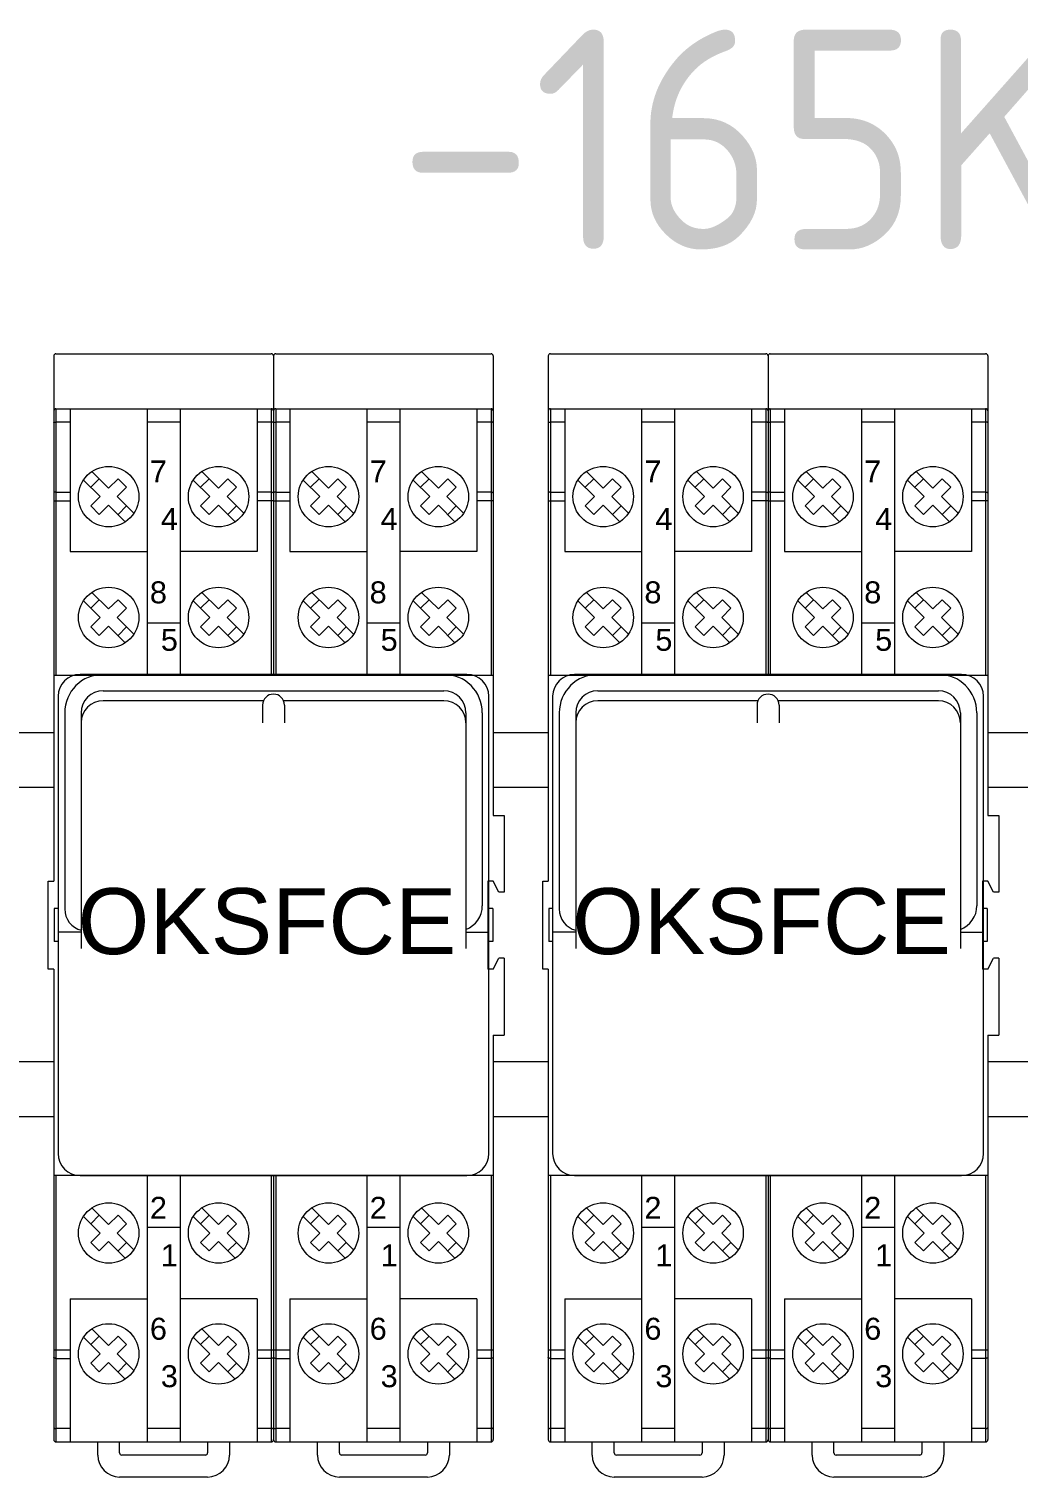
# Model space of a CAD drawing. Header units: millimetres. Extents: x 4137 to 6698, y 1400 to 3585.
# Drawn here: x 6061 to 6151, y 2258.6 to 2390.3 of the extents above; entities that cross this region are included whole.
import ezdxf
from ezdxf.enums import TextEntityAlignment as Align

# ---------------------------------------------------------------- set-up
doc = ezdxf.new("R2010")
doc.units = ezdxf.units.MM
doc.layers.add('000-PI-Oprema', color=30, linetype='Continuous', lineweight=5)
doc.layers.add('002-PI-Kabelska kanalica', color=150, linetype='Continuous')
doc.styles.add('PI0', font='isocpeur.ttf', dxfattribs={"width": 0.9})
doc.styles.get("Standard").update_dxf_attribs({"font": 'arial.ttf'})

msp = doc.modelspace()

# ---------------------------------------------------------------- linework, layer by layer
at = {"layer": '000-PI-Oprema', "color": 0, "linetype": 'ByBlock', "lineweight": 0}
for p, q in [((6063.25, 2360.57), (6063.25, 2312.77)), ((6063.45, 2360.77), (6083.05, 2360.77)), ((6083.25, 2360.57), (6083.25, 2331.52)), ((6083.45, 2360.77), (6103.05, 2360.77)), ((6103.25, 2360.57), (6103.25, 2318.77)), ((6108.25, 2360.57), (6108.25, 2312.77)), ((6108.45, 2360.77), (6128.05, 2360.77)), ((6128.25, 2360.57), (6128.25, 2331.52)), ((6128.45, 2360.77), (6148.05, 2360.77)), ((6148.25, 2360.57), (6148.25, 2318.77)), ((6063.45, 2355.77), (6063.45, 2331.52)), ((6063.45, 2355.77), (6083.05, 2355.77)), ((6064.75, 2355.77), (6064.75, 2342.77)), ((6071.75, 2355.77), (6071.75, 2331.52)), ((6074.75, 2355.77), (6074.75, 2331.52)), ((6081.75, 2355.77), (6081.75, 2342.77)), ((6083.05, 2355.77), (6083.05, 2331.52)), ((6083.45, 2355.77), (6083.45, 2331.52)), ((6083.45, 2355.77), (6103.05, 2355.77)), ((6084.75, 2355.77), (6084.75, 2342.77)), ((6091.75, 2355.77), (6091.75, 2331.52)), ((6094.75, 2355.77), (6094.75, 2331.52)), ((6101.75, 2355.77), (6101.75, 2342.77)), ((6103.05, 2355.77), (6103.05, 2331.52)), ((6108.45, 2355.77), (6108.45, 2331.52)), ((6108.45, 2355.77), (6128.05, 2355.77)), ((6109.75, 2355.77), (6109.75, 2342.77)), ((6116.75, 2355.77), (6116.75, 2331.52)), ((6119.75, 2355.77), (6119.75, 2331.52)), ((6126.75, 2355.77), (6126.75, 2342.77)), ((6128.05, 2355.77), (6128.05, 2331.52)), ((6128.45, 2355.77), (6128.45, 2331.52)), ((6128.45, 2355.77), (6148.05, 2355.77)), ((6129.75, 2355.77), (6129.75, 2342.77)), ((6136.75, 2355.77), (6136.75, 2331.52)), ((6139.75, 2355.77), (6139.75, 2331.52)), ((6146.75, 2355.77), (6146.75, 2342.77)), ((6148.05, 2355.77), (6148.05, 2331.52)), ((6064.75, 2354.55), (6063.45, 2354.55)), ((6074.75, 2354.55), (6071.75, 2354.55)), ((6083.05, 2354.55), (6081.75, 2354.55)), ((6084.75, 2354.55), (6083.45, 2354.55)), ((6094.75, 2354.55), (6091.75, 2354.55)), ((6103.05, 2354.55), (6101.75, 2354.55)), ((6109.75, 2354.55), (6108.45, 2354.55)), ((6119.75, 2354.55), (6116.75, 2354.55)), ((6128.05, 2354.55), (6126.75, 2354.55)), ((6129.75, 2354.55), (6128.45, 2354.55)), ((6139.75, 2354.55), (6136.75, 2354.55)), ((6148.05, 2354.55), (6146.75, 2354.55)), ((6065.95, 2349.28), (6067.47, 2347.77)), ((6066.62, 2348.62), (6067.4, 2349.39)), ((6066.73, 2350.06), (6068.25, 2348.55)), ((6068.25, 2348.55), (6069.1, 2349.39)), ((6069.1, 2349.39), (6069.87, 2348.62)), ((6075.95, 2349.28), (6077.47, 2347.77)), ((6076.62, 2348.62), (6077.4, 2349.39)), ((6076.73, 2350.06), (6078.25, 2348.55)), ((6078.25, 2348.55), (6079.1, 2349.39)), ((6079.1, 2349.39), (6079.87, 2348.62)), ((6085.95, 2349.28), (6087.47, 2347.77)), ((6086.62, 2348.62), (6087.4, 2349.39)), ((6086.73, 2350.06), (6088.25, 2348.55)), ((6088.25, 2348.55), (6089.1, 2349.39)), ((6089.1, 2349.39), (6089.87, 2348.62)), ((6095.95, 2349.28), (6097.47, 2347.77)), ((6096.62, 2348.62), (6097.4, 2349.39)), ((6096.73, 2350.06), (6098.25, 2348.55)), ((6098.25, 2348.55), (6099.1, 2349.39)), ((6099.1, 2349.39), (6099.87, 2348.62)), ((6110.95, 2349.28), (6112.47, 2347.77)), ((6111.62, 2348.62), (6112.4, 2349.39)), ((6111.73, 2350.06), (6113.25, 2348.55)), ((6113.25, 2348.55), (6114.1, 2349.39)), ((6114.1, 2349.39), (6114.87, 2348.62)), ((6120.95, 2349.28), (6122.47, 2347.77)), ((6121.62, 2348.62), (6122.4, 2349.39)), ((6121.73, 2350.06), (6123.25, 2348.55)), ((6123.25, 2348.55), (6124.1, 2349.39)), ((6124.1, 2349.39), (6124.87, 2348.62)), ((6130.95, 2349.28), (6132.47, 2347.77)), ((6131.62, 2348.62), (6132.4, 2349.39)), ((6131.73, 2350.06), (6133.25, 2348.55)), ((6133.25, 2348.55), (6134.1, 2349.39)), ((6134.1, 2349.39), (6134.87, 2348.62)), ((6140.95, 2349.28), (6142.47, 2347.77)), ((6141.62, 2348.62), (6142.4, 2349.39)), ((6141.73, 2350.06), (6143.25, 2348.55)), ((6143.25, 2348.55), (6144.1, 2349.39)), ((6144.1, 2349.39), (6144.87, 2348.62)), ((6063.45, 2348.18), (6064.75, 2348.18)), ((6069.03, 2347.77), (6069.87, 2348.62)), ((6079.03, 2347.77), (6079.87, 2348.62)), ((6083.05, 2348.18), (6081.75, 2348.18)), ((6083.45, 2348.18), (6084.75, 2348.18)), ((6089.03, 2347.77), (6089.87, 2348.62)), ((6099.03, 2347.77), (6099.87, 2348.62)), ((6103.05, 2348.18), (6101.75, 2348.18)), ((6108.45, 2348.18), (6109.75, 2348.18)), ((6114.03, 2347.77), (6114.87, 2348.62)), ((6124.03, 2347.77), (6124.87, 2348.62)), ((6128.05, 2348.18), (6126.75, 2348.18)), ((6128.45, 2348.18), (6129.75, 2348.18)), ((6134.03, 2347.77), (6134.87, 2348.62)), ((6144.03, 2347.77), (6144.87, 2348.62)), ((6148.05, 2348.18), (6146.75, 2348.18)), ((6063.25, 2347.39), (6064.75, 2347.39)), ((6066.62, 2346.92), (6067.47, 2347.77)), ((6066.62, 2346.92), (6067.4, 2346.14)), ((6067.4, 2346.14), (6068.25, 2346.99)), ((6068.25, 2346.99), (6069.76, 2345.47)), ((6069.03, 2347.77), (6070.54, 2346.25)), ((6069.1, 2346.14), (6069.87, 2346.92)), ((6076.62, 2346.92), (6077.47, 2347.77)), ((6076.62, 2346.92), (6077.4, 2346.14)), ((6077.4, 2346.14), (6078.25, 2346.99)), ((6078.25, 2346.99), (6079.76, 2345.47)), ((6079.03, 2347.77), (6080.54, 2346.25)), ((6079.1, 2346.14), (6079.87, 2346.92)), ((6083.25, 2347.39), (6081.75, 2347.39)), ((6083.25, 2347.39), (6084.75, 2347.39)), ((6086.62, 2346.92), (6087.47, 2347.77)), ((6086.62, 2346.92), (6087.4, 2346.14)), ((6087.4, 2346.14), (6088.25, 2346.99)), ((6088.25, 2346.99), (6089.76, 2345.47)), ((6089.03, 2347.77), (6090.54, 2346.25)), ((6089.1, 2346.14), (6089.87, 2346.92)), ((6096.62, 2346.92), (6097.47, 2347.77)), ((6096.62, 2346.92), (6097.4, 2346.14)), ((6097.4, 2346.14), (6098.25, 2346.99)), ((6098.25, 2346.99), (6099.76, 2345.47)), ((6099.03, 2347.77), (6100.54, 2346.25)), ((6099.1, 2346.14), (6099.87, 2346.92)), ((6103.25, 2347.39), (6101.75, 2347.39)), ((6108.25, 2347.39), (6109.75, 2347.39)), ((6111.62, 2346.92), (6112.47, 2347.77)), ((6111.62, 2346.92), (6112.4, 2346.14)), ((6112.4, 2346.14), (6113.25, 2346.99)), ((6113.25, 2346.99), (6114.76, 2345.47)), ((6114.03, 2347.77), (6115.54, 2346.25)), ((6114.1, 2346.14), (6114.87, 2346.92)), ((6121.62, 2346.92), (6122.47, 2347.77)), ((6121.62, 2346.92), (6122.4, 2346.14)), ((6122.4, 2346.14), (6123.25, 2346.99)), ((6123.25, 2346.99), (6124.76, 2345.47)), ((6124.03, 2347.77), (6125.54, 2346.25)), ((6124.1, 2346.14), (6124.87, 2346.92)), ((6128.25, 2347.39), (6126.75, 2347.39)), ((6128.25, 2347.39), (6129.75, 2347.39)), ((6131.62, 2346.92), (6132.47, 2347.77)), ((6131.62, 2346.92), (6132.4, 2346.14)), ((6132.4, 2346.14), (6133.25, 2346.99)), ((6133.25, 2346.99), (6134.76, 2345.47)), ((6134.03, 2347.77), (6135.54, 2346.25)), ((6134.1, 2346.14), (6134.87, 2346.92)), ((6141.62, 2346.92), (6142.47, 2347.77)), ((6141.62, 2346.92), (6142.4, 2346.14)), ((6142.4, 2346.14), (6143.25, 2346.99)), ((6143.25, 2346.99), (6144.76, 2345.47)), ((6144.03, 2347.77), (6145.54, 2346.25)), ((6144.1, 2346.14), (6144.87, 2346.92)), ((6148.25, 2347.39), (6146.75, 2347.39)), ((6064.75, 2342.77), (6071.75, 2342.77)), ((6081.75, 2342.77), (6074.75, 2342.77)), ((6084.75, 2342.77), (6091.75, 2342.77)), ((6101.75, 2342.77), (6094.75, 2342.77)), ((6109.75, 2342.77), (6116.75, 2342.77)), ((6126.75, 2342.77), (6119.75, 2342.77)), ((6129.75, 2342.77), (6136.75, 2342.77)), ((6146.75, 2342.77), (6139.75, 2342.77)), ((6066.73, 2339.06), (6068.25, 2337.55)), ((6076.73, 2339.06), (6078.25, 2337.55)), ((6086.73, 2339.06), (6088.25, 2337.55)), ((6096.73, 2339.06), (6098.25, 2337.55)), ((6111.73, 2339.06), (6113.25, 2337.55)), ((6121.73, 2339.06), (6123.25, 2337.55)), ((6131.73, 2339.06), (6133.25, 2337.55)), ((6141.73, 2339.06), (6143.25, 2337.55)), ((6065.95, 2338.28), (6067.47, 2336.77)), ((6066.62, 2337.62), (6067.4, 2338.39)), ((6068.25, 2337.55), (6069.1, 2338.39)), ((6069.03, 2336.77), (6069.87, 2337.62)), ((6069.1, 2338.39), (6069.87, 2337.62)), ((6075.95, 2338.28), (6077.47, 2336.77)), ((6076.62, 2337.62), (6077.4, 2338.39)), ((6078.25, 2337.55), (6079.1, 2338.39)), ((6079.03, 2336.77), (6079.87, 2337.62)), ((6079.1, 2338.39), (6079.87, 2337.62)), ((6085.95, 2338.28), (6087.47, 2336.77)), ((6086.62, 2337.62), (6087.4, 2338.39)), ((6088.25, 2337.55), (6089.1, 2338.39)), ((6089.03, 2336.77), (6089.87, 2337.62)), ((6089.1, 2338.39), (6089.87, 2337.62)), ((6095.95, 2338.28), (6097.47, 2336.77)), ((6096.62, 2337.62), (6097.4, 2338.39)), ((6098.25, 2337.55), (6099.1, 2338.39)), ((6099.03, 2336.77), (6099.87, 2337.62)), ((6099.1, 2338.39), (6099.87, 2337.62)), ((6110.95, 2338.28), (6112.47, 2336.77)), ((6111.62, 2337.62), (6112.4, 2338.39)), ((6113.25, 2337.55), (6114.1, 2338.39)), ((6114.03, 2336.77), (6114.87, 2337.62)), ((6114.1, 2338.39), (6114.87, 2337.62)), ((6120.95, 2338.28), (6122.47, 2336.77)), ((6121.62, 2337.62), (6122.4, 2338.39)), ((6123.25, 2337.55), (6124.1, 2338.39)), ((6124.03, 2336.77), (6124.87, 2337.62)), ((6124.1, 2338.39), (6124.87, 2337.62)), ((6130.95, 2338.28), (6132.47, 2336.77)), ((6131.62, 2337.62), (6132.4, 2338.39)), ((6133.25, 2337.55), (6134.1, 2338.39)), ((6134.03, 2336.77), (6134.87, 2337.62)), ((6134.1, 2338.39), (6134.87, 2337.62)), ((6140.95, 2338.28), (6142.47, 2336.77)), ((6141.62, 2337.62), (6142.4, 2338.39)), ((6143.25, 2337.55), (6144.1, 2338.39)), ((6144.03, 2336.77), (6144.87, 2337.62)), ((6144.1, 2338.39), (6144.87, 2337.62)), ((6066.62, 2335.92), (6067.47, 2336.77)), ((6067.4, 2335.14), (6068.25, 2335.99)), ((6068.25, 2335.99), (6069.76, 2334.47)), ((6069.03, 2336.77), (6070.54, 2335.25)), ((6074.75, 2336.25), (6071.75, 2336.25)), ((6076.62, 2335.92), (6077.47, 2336.77)), ((6077.4, 2335.14), (6078.25, 2335.99)), ((6078.25, 2335.99), (6079.76, 2334.47)), ((6079.03, 2336.77), (6080.54, 2335.25)), ((6086.62, 2335.92), (6087.47, 2336.77)), ((6087.4, 2335.14), (6088.25, 2335.99)), ((6088.25, 2335.99), (6089.76, 2334.47)), ((6089.03, 2336.77), (6090.54, 2335.25)), ((6094.75, 2336.25), (6091.75, 2336.25)), ((6096.62, 2335.92), (6097.47, 2336.77)), ((6097.4, 2335.14), (6098.25, 2335.99)), ((6098.25, 2335.99), (6099.76, 2334.47)), ((6099.03, 2336.77), (6100.54, 2335.25)), ((6111.62, 2335.92), (6112.47, 2336.77)), ((6112.4, 2335.14), (6113.25, 2335.99)), ((6113.25, 2335.99), (6114.76, 2334.47)), ((6114.03, 2336.77), (6115.54, 2335.25)), ((6119.75, 2336.25), (6116.75, 2336.25)), ((6121.62, 2335.92), (6122.47, 2336.77)), ((6122.4, 2335.14), (6123.25, 2335.99)), ((6123.25, 2335.99), (6124.76, 2334.47)), ((6124.03, 2336.77), (6125.54, 2335.25)), ((6131.62, 2335.92), (6132.47, 2336.77)), ((6132.4, 2335.14), (6133.25, 2335.99)), ((6133.25, 2335.99), (6134.76, 2334.47)), ((6134.03, 2336.77), (6135.54, 2335.25)), ((6139.75, 2336.25), (6136.75, 2336.25)), ((6141.62, 2335.92), (6142.47, 2336.77)), ((6142.4, 2335.14), (6143.25, 2335.99)), ((6143.25, 2335.99), (6144.76, 2334.47)), ((6144.03, 2336.77), (6145.54, 2335.25)), ((6066.62, 2335.92), (6067.4, 2335.14)), ((6069.1, 2335.14), (6069.87, 2335.92)), ((6076.62, 2335.92), (6077.4, 2335.14)), ((6079.1, 2335.14), (6079.87, 2335.92)), ((6086.62, 2335.92), (6087.4, 2335.14)), ((6089.1, 2335.14), (6089.87, 2335.92)), ((6096.62, 2335.92), (6097.4, 2335.14)), ((6099.1, 2335.14), (6099.87, 2335.92)), ((6111.62, 2335.92), (6112.4, 2335.14)), ((6114.1, 2335.14), (6114.87, 2335.92)), ((6121.62, 2335.92), (6122.4, 2335.14)), ((6124.1, 2335.14), (6124.87, 2335.92)), ((6131.62, 2335.92), (6132.4, 2335.14)), ((6134.1, 2335.14), (6134.87, 2335.92)), ((6141.62, 2335.92), (6142.4, 2335.14)), ((6144.1, 2335.14), (6144.87, 2335.92)), ((6063.25, 2331.52), (6083.25, 2331.52)), ((6100.85, 2331.6), (6065.65, 2331.6)), ((6067.75, 2331.6), (6098.75, 2331.6)), ((6083.25, 2331.52), (6103.25, 2331.52)), ((6108.25, 2331.52), (6128.25, 2331.52)), ((6145.85, 2331.6), (6110.65, 2331.6)), ((6112.75, 2331.6), (6143.75, 2331.6)), ((6128.25, 2331.52), (6148.25, 2331.52)), ((6063.65, 2329.6), (6063.65, 2288)), ((6067.75, 2330.1), (6098.75, 2330.1)), ((6102.85, 2288), (6102.85, 2329.6)), ((6108.65, 2329.6), (6108.65, 2288)), ((6112.75, 2330.1), (6143.75, 2330.1)), ((6147.85, 2288), (6147.85, 2329.6)), ((6064.25, 2328.1), (6064.25, 2310.25)), ((6065.75, 2328.1), (6065.75, 2310.25)), ((6082.33, 2329.2), (6067.75, 2329.2)), ((6082.25, 2328.8), (6082.25, 2327.2)), ((6098.75, 2329.2), (6084.16, 2329.2)), ((6084.25, 2328.8), (6084.25, 2327.2)), ((6100.75, 2328.1), (6100.75, 2310.55)), ((6102.25, 2328.1), (6102.25, 2310.55)), ((6109.25, 2328.1), (6109.25, 2310.25)), ((6110.75, 2328.1), (6110.75, 2310.25)), ((6127.33, 2329.2), (6112.75, 2329.2)), ((6127.25, 2328.8), (6127.25, 2327.2)), ((6143.75, 2329.2), (6129.16, 2329.2)), ((6129.25, 2328.8), (6129.25, 2327.2)), ((6145.75, 2328.1), (6145.75, 2310.55)), ((6147.25, 2328.1), (6147.25, 2310.55)), ((6065.75, 2327.2), (6065.75, 2306.65)), ((6100.75, 2327.2), (6100.75, 2306.65)), ((6110.75, 2327.2), (6110.75, 2306.65)), ((6145.75, 2327.2), (6145.75, 2306.65)), ((6103.25, 2318.77), (6104.25, 2318.77)), ((6104.25, 2318.77), (6104.25, 2311.77)), ((6148.25, 2318.77), (6149.25, 2318.77)), ((6149.25, 2318.77), (6149.25, 2311.77)), ((6062.75, 2304.77), (6062.75, 2312.77)), ((6062.75, 2312.77), (6063.25, 2312.77)), ((6102.75, 2312.77), (6102.75, 2304.77)), ((6103.25, 2312.77), (6102.75, 2312.77)), ((6103.75, 2311.77), (6103.25, 2312.77)), ((6107.75, 2304.77), (6107.75, 2312.77)), ((6107.75, 2312.77), (6108.25, 2312.77)), ((6147.75, 2312.77), (6147.75, 2304.77)), ((6148.25, 2312.77), (6147.75, 2312.77)), ((6148.75, 2311.77), (6148.25, 2312.77)), ((6104.25, 2311.77), (6103.75, 2311.77)), ((6149.25, 2311.77), (6148.75, 2311.77)), ((6063.3, 2310.3), (6063.3, 2307.3)), ((6063.65, 2310.3), (6063.3, 2310.3)), ((6103.2, 2310.3), (6102.85, 2310.3)), ((6103.2, 2310.3), (6103.2, 2307.3)), ((6108.3, 2310.3), (6108.3, 2307.3)), ((6108.65, 2310.3), (6108.3, 2310.3)), ((6148.2, 2310.3), (6147.85, 2310.3)), ((6148.2, 2310.3), (6148.2, 2307.3)), ((6063.65, 2307.3), (6063.3, 2307.3)), ((6065.75, 2308.15), (6063.65, 2308.15)), ((6100.75, 2308.15), (6102.85, 2308.15)), ((6103.2, 2307.3), (6102.85, 2307.3)), ((6108.65, 2307.3), (6108.3, 2307.3)), ((6110.75, 2308.15), (6108.65, 2308.15)), ((6145.75, 2308.15), (6147.85, 2308.15)), ((6148.2, 2307.3), (6147.85, 2307.3)), ((6103.25, 2304.77), (6103.75, 2305.77)), ((6104.25, 2305.77), (6103.75, 2305.77)), ((6104.25, 2305.77), (6104.25, 2298.77)), ((6148.25, 2304.77), (6148.75, 2305.77)), ((6149.25, 2305.77), (6148.75, 2305.77)), ((6149.25, 2305.77), (6149.25, 2298.77)), ((6063.25, 2304.77), (6062.75, 2304.77)), ((6063.25, 2304.77), (6063.25, 2261.97)), ((6103.25, 2304.77), (6102.75, 2304.77)), ((6108.25, 2304.77), (6107.75, 2304.77)), ((6108.25, 2304.77), (6108.25, 2261.97)), ((6148.25, 2304.77), (6147.75, 2304.77)), ((6103.25, 2298.77), (6103.25, 2261.97)), ((6103.25, 2298.77), (6104.25, 2298.77)), ((6148.25, 2298.77), (6148.25, 2261.97)), ((6148.25, 2298.77), (6149.25, 2298.77)), ((6063.25, 2286.02), (6083.25, 2286.02)), ((6063.45, 2286.02), (6063.45, 2261.77)), ((6065.65, 2286), (6100.85, 2286)), ((6071.75, 2286.02), (6071.75, 2261.77)), ((6074.75, 2286.02), (6074.75, 2261.77)), ((6083.05, 2286.02), (6083.05, 2261.77)), ((6083.25, 2286.02), (6103.25, 2286.02)), ((6083.25, 2286.02), (6083.25, 2261.97)), ((6083.45, 2286.02), (6083.45, 2261.77)), ((6091.75, 2286.02), (6091.75, 2261.77)), ((6094.75, 2286.02), (6094.75, 2261.77)), ((6103.05, 2286.02), (6103.05, 2261.77)), ((6108.25, 2286.02), (6128.25, 2286.02)), ((6108.45, 2286.02), (6108.45, 2261.77)), ((6110.65, 2286), (6145.85, 2286)), ((6116.75, 2286.02), (6116.75, 2261.77)), ((6119.75, 2286.02), (6119.75, 2261.77)), ((6128.05, 2286.02), (6128.05, 2261.77)), ((6128.25, 2286.02), (6148.25, 2286.02)), ((6128.25, 2286.02), (6128.25, 2261.97)), ((6128.45, 2286.02), (6128.45, 2261.77)), ((6136.75, 2286.02), (6136.75, 2261.77)), ((6139.75, 2286.02), (6139.75, 2261.77)), ((6148.05, 2286.02), (6148.05, 2261.77)), ((6065.95, 2282.28), (6067.47, 2280.77)), ((6066.62, 2281.62), (6067.4, 2282.39)), ((6066.73, 2283.06), (6068.25, 2281.55)), ((6068.25, 2281.55), (6069.1, 2282.39)), ((6069.1, 2282.39), (6069.87, 2281.62)), ((6075.95, 2282.28), (6077.47, 2280.77)), ((6076.62, 2281.62), (6077.4, 2282.39)), ((6076.73, 2283.06), (6078.25, 2281.55)), ((6078.25, 2281.55), (6079.1, 2282.39)), ((6079.1, 2282.39), (6079.87, 2281.62)), ((6085.95, 2282.28), (6087.47, 2280.77)), ((6086.62, 2281.62), (6087.4, 2282.39)), ((6086.73, 2283.06), (6088.25, 2281.55)), ((6088.25, 2281.55), (6089.1, 2282.39)), ((6089.1, 2282.39), (6089.87, 2281.62)), ((6095.95, 2282.28), (6097.47, 2280.77)), ((6096.62, 2281.62), (6097.4, 2282.39)), ((6096.73, 2283.06), (6098.25, 2281.55)), ((6098.25, 2281.55), (6099.1, 2282.39)), ((6099.1, 2282.39), (6099.87, 2281.62)), ((6110.95, 2282.28), (6112.47, 2280.77)), ((6111.62, 2281.62), (6112.4, 2282.39)), ((6111.73, 2283.06), (6113.25, 2281.55)), ((6113.25, 2281.55), (6114.1, 2282.39)), ((6114.1, 2282.39), (6114.87, 2281.62)), ((6120.95, 2282.28), (6122.47, 2280.77)), ((6121.62, 2281.62), (6122.4, 2282.39)), ((6121.73, 2283.06), (6123.25, 2281.55)), ((6123.25, 2281.55), (6124.1, 2282.39)), ((6124.1, 2282.39), (6124.87, 2281.62)), ((6130.95, 2282.28), (6132.47, 2280.77)), ((6131.62, 2281.62), (6132.4, 2282.39)), ((6131.73, 2283.06), (6133.25, 2281.55)), ((6133.25, 2281.55), (6134.1, 2282.39)), ((6134.1, 2282.39), (6134.87, 2281.62)), ((6140.95, 2282.28), (6142.47, 2280.77)), ((6141.62, 2281.62), (6142.4, 2282.39)), ((6141.73, 2283.06), (6143.25, 2281.55)), ((6143.25, 2281.55), (6144.1, 2282.39)), ((6144.1, 2282.39), (6144.87, 2281.62)), ((6066.62, 2279.92), (6067.47, 2280.77)), ((6069.03, 2280.77), (6069.87, 2281.62)), ((6069.03, 2280.77), (6070.54, 2279.25)), ((6074.75, 2281.28), (6071.75, 2281.28)), ((6076.62, 2279.92), (6077.47, 2280.77)), ((6079.03, 2280.77), (6079.87, 2281.62)), ((6079.03, 2280.77), (6080.54, 2279.25)), ((6086.62, 2279.92), (6087.47, 2280.77)), ((6089.03, 2280.77), (6089.87, 2281.62)), ((6089.03, 2280.77), (6090.54, 2279.25)), ((6094.75, 2281.28), (6091.75, 2281.28)), ((6096.62, 2279.92), (6097.47, 2280.77)), ((6099.03, 2280.77), (6099.87, 2281.62)), ((6099.03, 2280.77), (6100.54, 2279.25)), ((6111.62, 2279.92), (6112.47, 2280.77)), ((6114.03, 2280.77), (6114.87, 2281.62)), ((6114.03, 2280.77), (6115.54, 2279.25)), ((6119.75, 2281.28), (6116.75, 2281.28)), ((6121.62, 2279.92), (6122.47, 2280.77)), ((6124.03, 2280.77), (6124.87, 2281.62)), ((6124.03, 2280.77), (6125.54, 2279.25)), ((6131.62, 2279.92), (6132.47, 2280.77)), ((6134.03, 2280.77), (6134.87, 2281.62)), ((6134.03, 2280.77), (6135.54, 2279.25)), ((6139.75, 2281.28), (6136.75, 2281.28)), ((6141.62, 2279.92), (6142.47, 2280.77)), ((6144.03, 2280.77), (6144.87, 2281.62)), ((6144.03, 2280.77), (6145.54, 2279.25)), ((6066.62, 2279.92), (6067.4, 2279.14)), ((6067.4, 2279.14), (6068.25, 2279.99)), ((6068.25, 2279.99), (6069.76, 2278.47)), ((6069.1, 2279.14), (6069.87, 2279.92)), ((6076.62, 2279.92), (6077.4, 2279.14)), ((6077.4, 2279.14), (6078.25, 2279.99)), ((6078.25, 2279.99), (6079.76, 2278.47)), ((6079.1, 2279.14), (6079.87, 2279.92)), ((6086.62, 2279.92), (6087.4, 2279.14)), ((6087.4, 2279.14), (6088.25, 2279.99)), ((6088.25, 2279.99), (6089.76, 2278.47)), ((6089.1, 2279.14), (6089.87, 2279.92)), ((6096.62, 2279.92), (6097.4, 2279.14)), ((6097.4, 2279.14), (6098.25, 2279.99)), ((6098.25, 2279.99), (6099.76, 2278.47)), ((6099.1, 2279.14), (6099.87, 2279.92)), ((6111.62, 2279.92), (6112.4, 2279.14)), ((6112.4, 2279.14), (6113.25, 2279.99)), ((6113.25, 2279.99), (6114.76, 2278.47)), ((6114.1, 2279.14), (6114.87, 2279.92)), ((6121.62, 2279.92), (6122.4, 2279.14)), ((6122.4, 2279.14), (6123.25, 2279.99)), ((6123.25, 2279.99), (6124.76, 2278.47)), ((6124.1, 2279.14), (6124.87, 2279.92)), ((6131.62, 2279.92), (6132.4, 2279.14)), ((6132.4, 2279.14), (6133.25, 2279.99)), ((6133.25, 2279.99), (6134.76, 2278.47)), ((6134.1, 2279.14), (6134.87, 2279.92)), ((6141.62, 2279.92), (6142.4, 2279.14)), ((6142.4, 2279.14), (6143.25, 2279.99)), ((6143.25, 2279.99), (6144.76, 2278.47)), ((6144.1, 2279.14), (6144.87, 2279.92)), ((6064.75, 2274.77), (6064.75, 2261.77)), ((6064.75, 2274.77), (6071.75, 2274.77)), ((6081.75, 2274.77), (6074.75, 2274.77)), ((6081.75, 2274.77), (6081.75, 2261.77)), ((6084.75, 2274.77), (6084.75, 2261.77)), ((6084.75, 2274.77), (6091.75, 2274.77)), ((6101.75, 2274.77), (6094.75, 2274.77)), ((6101.75, 2274.77), (6101.75, 2261.77)), ((6109.75, 2274.77), (6109.75, 2261.77)), ((6109.75, 2274.77), (6116.75, 2274.77)), ((6126.75, 2274.77), (6119.75, 2274.77)), ((6126.75, 2274.77), (6126.75, 2261.77)), ((6129.75, 2274.77), (6129.75, 2261.77)), ((6129.75, 2274.77), (6136.75, 2274.77)), ((6146.75, 2274.77), (6139.75, 2274.77)), ((6146.75, 2274.77), (6146.75, 2261.77)), ((6066.62, 2270.62), (6067.4, 2271.39)), ((6066.73, 2272.06), (6068.25, 2270.55)), ((6068.25, 2270.55), (6069.1, 2271.39)), ((6069.1, 2271.39), (6069.87, 2270.62)), ((6076.62, 2270.62), (6077.4, 2271.39)), ((6076.73, 2272.06), (6078.25, 2270.55)), ((6078.25, 2270.55), (6079.1, 2271.39)), ((6079.1, 2271.39), (6079.87, 2270.62)), ((6086.62, 2270.62), (6087.4, 2271.39)), ((6086.73, 2272.06), (6088.25, 2270.55)), ((6088.25, 2270.55), (6089.1, 2271.39)), ((6089.1, 2271.39), (6089.87, 2270.62)), ((6096.62, 2270.62), (6097.4, 2271.39)), ((6096.73, 2272.06), (6098.25, 2270.55)), ((6098.25, 2270.55), (6099.1, 2271.39)), ((6099.1, 2271.39), (6099.87, 2270.62)), ((6111.62, 2270.62), (6112.4, 2271.39)), ((6111.73, 2272.06), (6113.25, 2270.55)), ((6113.25, 2270.55), (6114.1, 2271.39)), ((6114.1, 2271.39), (6114.87, 2270.62)), ((6121.62, 2270.62), (6122.4, 2271.39)), ((6121.73, 2272.06), (6123.25, 2270.55)), ((6123.25, 2270.55), (6124.1, 2271.39)), ((6124.1, 2271.39), (6124.87, 2270.62)), ((6131.62, 2270.62), (6132.4, 2271.39)), ((6131.73, 2272.06), (6133.25, 2270.55)), ((6133.25, 2270.55), (6134.1, 2271.39)), ((6134.1, 2271.39), (6134.87, 2270.62)), ((6141.62, 2270.62), (6142.4, 2271.39)), ((6141.73, 2272.06), (6143.25, 2270.55)), ((6143.25, 2270.55), (6144.1, 2271.39)), ((6144.1, 2271.39), (6144.87, 2270.62)), ((6063.25, 2270.14), (6064.75, 2270.14)), ((6065.95, 2271.28), (6067.47, 2269.77)), ((6069.03, 2269.77), (6069.87, 2270.62)), ((6075.95, 2271.28), (6077.47, 2269.77)), ((6079.03, 2269.77), (6079.87, 2270.62)), ((6081.75, 2270.14), (6083.25, 2270.14)), ((6083.25, 2270.14), (6084.75, 2270.14)), ((6085.95, 2271.28), (6087.47, 2269.77)), ((6089.03, 2269.77), (6089.87, 2270.62)), ((6095.95, 2271.28), (6097.47, 2269.77)), ((6099.03, 2269.77), (6099.87, 2270.62)), ((6101.75, 2270.14), (6103.25, 2270.14)), ((6108.25, 2270.14), (6109.75, 2270.14)), ((6110.95, 2271.28), (6112.47, 2269.77)), ((6114.03, 2269.77), (6114.87, 2270.62)), ((6120.95, 2271.28), (6122.47, 2269.77)), ((6124.03, 2269.77), (6124.87, 2270.62)), ((6126.75, 2270.14), (6128.25, 2270.14)), ((6128.25, 2270.14), (6129.75, 2270.14)), ((6130.95, 2271.28), (6132.47, 2269.77)), ((6134.03, 2269.77), (6134.87, 2270.62)), ((6140.95, 2271.28), (6142.47, 2269.77)), ((6144.03, 2269.77), (6144.87, 2270.62)), ((6146.75, 2270.14), (6148.25, 2270.14)), ((6063.45, 2269.36), (6064.75, 2269.36)), ((6066.62, 2268.92), (6067.47, 2269.77)), ((6066.62, 2268.92), (6067.4, 2268.14)), ((6067.4, 2268.14), (6068.25, 2268.99)), ((6068.25, 2268.99), (6069.76, 2267.47)), ((6069.03, 2269.77), (6070.54, 2268.25)), ((6069.1, 2268.14), (6069.87, 2268.92)), ((6076.62, 2268.92), (6077.47, 2269.77)), ((6076.62, 2268.92), (6077.4, 2268.14)), ((6077.4, 2268.14), (6078.25, 2268.99)), ((6078.25, 2268.99), (6079.76, 2267.47)), ((6079.03, 2269.77), (6080.54, 2268.25)), ((6079.1, 2268.14), (6079.87, 2268.92)), ((6083.05, 2269.36), (6081.75, 2269.36)), ((6083.45, 2269.36), (6084.75, 2269.36)), ((6086.62, 2268.92), (6087.47, 2269.77)), ((6086.62, 2268.92), (6087.4, 2268.14)), ((6087.4, 2268.14), (6088.25, 2268.99)), ((6088.25, 2268.99), (6089.76, 2267.47)), ((6089.03, 2269.77), (6090.54, 2268.25)), ((6089.1, 2268.14), (6089.87, 2268.92)), ((6096.62, 2268.92), (6097.47, 2269.77)), ((6096.62, 2268.92), (6097.4, 2268.14)), ((6097.4, 2268.14), (6098.25, 2268.99)), ((6098.25, 2268.99), (6099.76, 2267.47)), ((6099.03, 2269.77), (6100.54, 2268.25)), ((6099.1, 2268.14), (6099.87, 2268.92)), ((6103.05, 2269.36), (6101.75, 2269.36)), ((6108.45, 2269.36), (6109.75, 2269.36)), ((6111.62, 2268.92), (6112.47, 2269.77)), ((6111.62, 2268.92), (6112.4, 2268.14)), ((6112.4, 2268.14), (6113.25, 2268.99)), ((6113.25, 2268.99), (6114.76, 2267.47)), ((6114.03, 2269.77), (6115.54, 2268.25)), ((6114.1, 2268.14), (6114.87, 2268.92)), ((6121.62, 2268.92), (6122.47, 2269.77)), ((6121.62, 2268.92), (6122.4, 2268.14)), ((6122.4, 2268.14), (6123.25, 2268.99)), ((6123.25, 2268.99), (6124.76, 2267.47)), ((6124.03, 2269.77), (6125.54, 2268.25)), ((6124.1, 2268.14), (6124.87, 2268.92)), ((6128.05, 2269.36), (6126.75, 2269.36)), ((6128.45, 2269.36), (6129.75, 2269.36)), ((6131.62, 2268.92), (6132.47, 2269.77)), ((6131.62, 2268.92), (6132.4, 2268.14)), ((6132.4, 2268.14), (6133.25, 2268.99)), ((6133.25, 2268.99), (6134.76, 2267.47)), ((6134.03, 2269.77), (6135.54, 2268.25)), ((6134.1, 2268.14), (6134.87, 2268.92)), ((6141.62, 2268.92), (6142.47, 2269.77)), ((6141.62, 2268.92), (6142.4, 2268.14)), ((6142.4, 2268.14), (6143.25, 2268.99)), ((6143.25, 2268.99), (6144.76, 2267.47)), ((6144.03, 2269.77), (6145.54, 2268.25)), ((6144.1, 2268.14), (6144.87, 2268.92)), ((6148.05, 2269.36), (6146.75, 2269.36)), ((6064.75, 2262.98), (6063.45, 2262.98)), ((6074.75, 2262.98), (6071.75, 2262.98)), ((6083.05, 2262.98), (6081.75, 2262.98)), ((6084.75, 2262.98), (6083.45, 2262.98)), ((6094.75, 2262.98), (6091.75, 2262.98)), ((6103.05, 2262.98), (6101.75, 2262.98)), ((6109.75, 2262.98), (6108.45, 2262.98)), ((6119.75, 2262.98), (6116.75, 2262.98)), ((6128.05, 2262.98), (6126.75, 2262.98)), ((6129.75, 2262.98), (6128.45, 2262.98)), ((6139.75, 2262.98), (6136.75, 2262.98)), ((6148.05, 2262.98), (6146.75, 2262.98)), ((6063.45, 2261.77), (6083.05, 2261.77)), ((6067.25, 2260.57), (6067.25, 2261.77)), ((6069.25, 2260.77), (6069.25, 2261.77)), ((6069.25, 2260.77), (6069.25, 2261.77)), ((6077.25, 2261.77), (6077.25, 2260.77)), ((6077.25, 2261.77), (6077.25, 2260.77)), ((6079.25, 2261.77), (6079.25, 2260.57)), ((6083.45, 2261.77), (6103.05, 2261.77)), ((6087.25, 2260.57), (6087.25, 2261.77)), ((6089.25, 2260.77), (6089.25, 2261.77)), ((6097.25, 2261.77), (6097.25, 2260.77)), ((6099.25, 2261.77), (6099.25, 2260.57)), ((6108.45, 2261.77), (6128.05, 2261.77)), ((6112.25, 2260.57), (6112.25, 2261.77)), ((6114.25, 2260.77), (6114.25, 2261.77)), ((6114.25, 2260.77), (6114.25, 2261.77)), ((6122.25, 2261.77), (6122.25, 2260.77)), ((6122.25, 2261.77), (6122.25, 2260.77)), ((6124.25, 2261.77), (6124.25, 2260.57)), ((6128.45, 2261.77), (6148.05, 2261.77)), ((6132.25, 2260.57), (6132.25, 2261.77)), ((6134.25, 2260.77), (6134.25, 2261.77)), ((6142.25, 2261.77), (6142.25, 2260.77)), ((6144.25, 2261.77), (6144.25, 2260.57)), ((6077.05, 2260.57), (6069.45, 2260.57)), ((6077.05, 2260.57), (6069.45, 2260.57)), ((6097.05, 2260.57), (6089.45, 2260.57)), ((6122.05, 2260.57), (6114.45, 2260.57)), ((6122.05, 2260.57), (6114.45, 2260.57)), ((6142.05, 2260.57), (6134.45, 2260.57)), ((6077.25, 2258.57), (6069.25, 2258.57)), ((6097.25, 2258.57), (6089.25, 2258.57)), ((6122.25, 2258.57), (6114.25, 2258.57)), ((6142.25, 2258.57), (6134.25, 2258.57))]:
    msp.add_line(p, q, dxfattribs=at)
for points in [[(6063.25, 2354.47), (6063.25, 2354.48), (6063.25, 2354.49), (6063.26, 2354.5), (6063.27, 2354.51), (6063.29, 2354.52), (6063.31, 2354.53), (6063.33, 2354.54), (6063.35, 2354.54), (6063.37, 2354.55), (6063.4, 2354.55), (6063.42, 2354.55), (6063.45, 2354.55)], [(6083.25, 2354.47), (6083.25, 2354.48), (6083.24, 2354.49), (6083.23, 2354.5), (6083.22, 2354.51), (6083.21, 2354.52), (6083.19, 2354.53), (6083.17, 2354.54), (6083.15, 2354.54), (6083.12, 2354.55), (6083.1, 2354.55), (6083.07, 2354.55), (6083.05, 2354.55)], [(6083.25, 2354.47), (6083.25, 2354.48), (6083.25, 2354.49), (6083.26, 2354.5), (6083.27, 2354.51), (6083.29, 2354.52), (6083.31, 2354.53), (6083.33, 2354.54), (6083.35, 2354.54), (6083.37, 2354.55), (6083.4, 2354.55), (6083.42, 2354.55), (6083.45, 2354.55)], [(6103.25, 2354.47), (6103.25, 2354.48), (6103.24, 2354.49), (6103.23, 2354.5), (6103.22, 2354.51), (6103.21, 2354.52), (6103.19, 2354.53), (6103.17, 2354.54), (6103.15, 2354.54), (6103.12, 2354.55), (6103.1, 2354.55), (6103.07, 2354.55), (6103.05, 2354.55)], [(6108.25, 2354.47), (6108.25, 2354.48), (6108.25, 2354.49), (6108.26, 2354.5), (6108.27, 2354.51), (6108.29, 2354.52), (6108.31, 2354.53), (6108.33, 2354.54), (6108.35, 2354.54), (6108.37, 2354.55), (6108.4, 2354.55), (6108.42, 2354.55), (6108.45, 2354.55)], [(6128.25, 2354.47), (6128.25, 2354.48), (6128.24, 2354.49), (6128.23, 2354.5), (6128.22, 2354.51), (6128.21, 2354.52), (6128.19, 2354.53), (6128.17, 2354.54), (6128.15, 2354.54), (6128.12, 2354.55), (6128.1, 2354.55), (6128.07, 2354.55), (6128.05, 2354.55)], [(6128.25, 2354.47), (6128.25, 2354.48), (6128.25, 2354.49), (6128.26, 2354.5), (6128.27, 2354.51), (6128.29, 2354.52), (6128.31, 2354.53), (6128.33, 2354.54), (6128.35, 2354.54), (6128.37, 2354.55), (6128.4, 2354.55), (6128.42, 2354.55), (6128.45, 2354.55)], [(6148.25, 2354.47), (6148.25, 2354.48), (6148.24, 2354.49), (6148.23, 2354.5), (6148.22, 2354.51), (6148.21, 2354.52), (6148.19, 2354.53), (6148.17, 2354.54), (6148.15, 2354.54), (6148.12, 2354.55), (6148.1, 2354.55), (6148.07, 2354.55), (6148.05, 2354.55)], [(6063.45, 2348.18), (6063.42, 2348.17), (6063.4, 2348.17), (6063.37, 2348.17), (6063.35, 2348.17), (6063.33, 2348.16), (6063.31, 2348.15), (6063.29, 2348.14), (6063.27, 2348.14), (6063.26, 2348.13), (6063.25, 2348.12), (6063.25, 2348.11), (6063.25, 2348.1)], [(6083.05, 2348.18), (6083.07, 2348.17), (6083.1, 2348.17), (6083.12, 2348.17), (6083.15, 2348.17), (6083.17, 2348.16), (6083.19, 2348.15), (6083.21, 2348.14), (6083.22, 2348.14), (6083.23, 2348.13), (6083.24, 2348.12), (6083.25, 2348.11), (6083.25, 2348.1)], [(6083.45, 2348.18), (6083.42, 2348.17), (6083.4, 2348.17), (6083.37, 2348.17), (6083.35, 2348.17), (6083.33, 2348.16), (6083.31, 2348.15), (6083.29, 2348.14), (6083.27, 2348.14), (6083.26, 2348.13), (6083.25, 2348.12), (6083.25, 2348.11), (6083.25, 2348.1)], [(6103.05, 2348.18), (6103.07, 2348.17), (6103.1, 2348.17), (6103.12, 2348.17), (6103.15, 2348.17), (6103.17, 2348.16), (6103.19, 2348.15), (6103.21, 2348.14), (6103.22, 2348.14), (6103.23, 2348.13), (6103.24, 2348.12), (6103.25, 2348.11), (6103.25, 2348.1)], [(6108.45, 2348.18), (6108.42, 2348.17), (6108.4, 2348.17), (6108.37, 2348.17), (6108.35, 2348.17), (6108.33, 2348.16), (6108.31, 2348.15), (6108.29, 2348.14), (6108.27, 2348.14), (6108.26, 2348.13), (6108.25, 2348.12), (6108.25, 2348.11), (6108.25, 2348.1)], [(6128.05, 2348.18), (6128.07, 2348.17), (6128.1, 2348.17), (6128.12, 2348.17), (6128.15, 2348.17), (6128.17, 2348.16), (6128.19, 2348.15), (6128.21, 2348.14), (6128.22, 2348.14), (6128.23, 2348.13), (6128.24, 2348.12), (6128.25, 2348.11), (6128.25, 2348.1)], [(6128.45, 2348.18), (6128.42, 2348.17), (6128.4, 2348.17), (6128.37, 2348.17), (6128.35, 2348.17), (6128.33, 2348.16), (6128.31, 2348.15), (6128.29, 2348.14), (6128.27, 2348.14), (6128.26, 2348.13), (6128.25, 2348.12), (6128.25, 2348.11), (6128.25, 2348.1)], [(6148.05, 2348.18), (6148.07, 2348.17), (6148.1, 2348.17), (6148.12, 2348.17), (6148.15, 2348.17), (6148.17, 2348.16), (6148.19, 2348.15), (6148.21, 2348.14), (6148.22, 2348.14), (6148.23, 2348.13), (6148.24, 2348.12), (6148.25, 2348.11), (6148.25, 2348.1)], [(6063.45, 2269.36), (6063.42, 2269.36), (6063.4, 2269.36), (6063.37, 2269.37), (6063.35, 2269.37), (6063.33, 2269.38), (6063.31, 2269.38), (6063.29, 2269.39), (6063.27, 2269.4), (6063.26, 2269.41), (6063.25, 2269.42), (6063.25, 2269.43), (6063.25, 2269.44)], [(6083.25, 2269.44), (6083.25, 2269.43), (6083.24, 2269.42), (6083.23, 2269.41), (6083.22, 2269.4), (6083.21, 2269.39), (6083.19, 2269.38), (6083.17, 2269.38), (6083.15, 2269.37), (6083.12, 2269.37), (6083.1, 2269.36), (6083.07, 2269.36), (6083.05, 2269.36)], [(6083.45, 2269.36), (6083.42, 2269.36), (6083.4, 2269.36), (6083.37, 2269.37), (6083.35, 2269.37), (6083.33, 2269.38), (6083.31, 2269.38), (6083.29, 2269.39), (6083.27, 2269.4), (6083.26, 2269.41), (6083.25, 2269.42), (6083.25, 2269.43), (6083.25, 2269.44)], [(6103.25, 2269.44), (6103.25, 2269.43), (6103.24, 2269.42), (6103.23, 2269.41), (6103.22, 2269.4), (6103.21, 2269.39), (6103.19, 2269.38), (6103.17, 2269.38), (6103.15, 2269.37), (6103.12, 2269.37), (6103.1, 2269.36), (6103.07, 2269.36), (6103.05, 2269.36)], [(6108.45, 2269.36), (6108.42, 2269.36), (6108.4, 2269.36), (6108.37, 2269.37), (6108.35, 2269.37), (6108.33, 2269.38), (6108.31, 2269.38), (6108.29, 2269.39), (6108.27, 2269.4), (6108.26, 2269.41), (6108.25, 2269.42), (6108.25, 2269.43), (6108.25, 2269.44)], [(6128.25, 2269.44), (6128.25, 2269.43), (6128.24, 2269.42), (6128.23, 2269.41), (6128.22, 2269.4), (6128.21, 2269.39), (6128.19, 2269.38), (6128.17, 2269.38), (6128.15, 2269.37), (6128.12, 2269.37), (6128.1, 2269.36), (6128.07, 2269.36), (6128.05, 2269.36)], [(6128.45, 2269.36), (6128.42, 2269.36), (6128.4, 2269.36), (6128.37, 2269.37), (6128.35, 2269.37), (6128.33, 2269.38), (6128.31, 2269.38), (6128.29, 2269.39), (6128.27, 2269.4), (6128.26, 2269.41), (6128.25, 2269.42), (6128.25, 2269.43), (6128.25, 2269.44)], [(6148.25, 2269.44), (6148.25, 2269.43), (6148.24, 2269.42), (6148.23, 2269.41), (6148.22, 2269.4), (6148.21, 2269.39), (6148.19, 2269.38), (6148.17, 2269.38), (6148.15, 2269.37), (6148.12, 2269.37), (6148.1, 2269.36), (6148.07, 2269.36), (6148.05, 2269.36)], [(6063.25, 2263.06), (6063.25, 2263.05), (6063.25, 2263.04), (6063.26, 2263.03), (6063.27, 2263.02), (6063.29, 2263.01), (6063.31, 2263.01), (6063.33, 2263), (6063.35, 2262.99), (6063.37, 2262.99), (6063.4, 2262.99), (6063.42, 2262.98), (6063.45, 2262.98)], [(6083.05, 2262.98), (6083.07, 2262.98), (6083.1, 2262.99), (6083.12, 2262.99), (6083.15, 2262.99), (6083.17, 2263), (6083.19, 2263.01), (6083.21, 2263.01), (6083.22, 2263.02), (6083.23, 2263.03), (6083.24, 2263.04), (6083.25, 2263.05), (6083.25, 2263.06)], [(6083.25, 2263.06), (6083.25, 2263.05), (6083.25, 2263.04), (6083.26, 2263.03), (6083.27, 2263.02), (6083.29, 2263.01), (6083.31, 2263.01), (6083.33, 2263), (6083.35, 2262.99), (6083.37, 2262.99), (6083.4, 2262.99), (6083.42, 2262.98), (6083.45, 2262.98)], [(6103.05, 2262.98), (6103.07, 2262.98), (6103.1, 2262.99), (6103.12, 2262.99), (6103.15, 2262.99), (6103.17, 2263), (6103.19, 2263.01), (6103.21, 2263.01), (6103.22, 2263.02), (6103.23, 2263.03), (6103.24, 2263.04), (6103.25, 2263.05), (6103.25, 2263.06)], [(6108.25, 2263.06), (6108.25, 2263.05), (6108.25, 2263.04), (6108.26, 2263.03), (6108.27, 2263.02), (6108.29, 2263.01), (6108.31, 2263.01), (6108.33, 2263), (6108.35, 2262.99), (6108.37, 2262.99), (6108.4, 2262.99), (6108.42, 2262.98), (6108.45, 2262.98)], [(6128.05, 2262.98), (6128.07, 2262.98), (6128.1, 2262.99), (6128.12, 2262.99), (6128.15, 2262.99), (6128.17, 2263), (6128.19, 2263.01), (6128.21, 2263.01), (6128.22, 2263.02), (6128.23, 2263.03), (6128.24, 2263.04), (6128.25, 2263.05), (6128.25, 2263.06)], [(6128.25, 2263.06), (6128.25, 2263.05), (6128.25, 2263.04), (6128.26, 2263.03), (6128.27, 2263.02), (6128.29, 2263.01), (6128.31, 2263.01), (6128.33, 2263), (6128.35, 2262.99), (6128.37, 2262.99), (6128.4, 2262.99), (6128.42, 2262.98), (6128.45, 2262.98)], [(6148.05, 2262.98), (6148.07, 2262.98), (6148.1, 2262.99), (6148.12, 2262.99), (6148.15, 2262.99), (6148.17, 2263), (6148.19, 2263.01), (6148.21, 2263.01), (6148.22, 2263.02), (6148.23, 2263.03), (6148.24, 2263.04), (6148.25, 2263.05), (6148.25, 2263.06)]]:
    msp.add_lwpolyline(points, dxfattribs=at)
for centre in [(6068.25, 2347.77), (6078.25, 2347.77), (6088.25, 2347.77), (6098.25, 2347.77), (6113.25, 2347.77), (6123.25, 2347.77), (6133.25, 2347.77), (6143.25, 2347.77), (6068.25, 2336.77), (6078.25, 2336.77), (6088.25, 2336.77), (6098.25, 2336.77), (6113.25, 2336.77), (6123.25, 2336.77), (6133.25, 2336.77), (6143.25, 2336.77), (6068.25, 2280.77), (6078.25, 2280.77), (6088.25, 2280.77), (6098.25, 2280.77), (6113.25, 2280.77), (6123.25, 2280.77), (6133.25, 2280.77), (6143.25, 2280.77), (6068.25, 2269.77), (6078.25, 2269.77), (6088.25, 2269.77), (6098.25, 2269.77), (6113.25, 2269.77), (6123.25, 2269.77), (6133.25, 2269.77), (6143.25, 2269.77)]:
    msp.add_circle(centre, 2.75, dxfattribs=at)
for centre, radius, start, end in [((6063.45, 2360.57), 0.2, 90, 180), ((6083.05, 2360.57), 0.2, 0, 90), ((6083.45, 2360.57), 0.2, 90, 180), ((6103.05, 2360.57), 0.2, 0, 90), ((6108.45, 2360.57), 0.2, 90, 180), ((6128.05, 2360.57), 0.2, 0, 90), ((6128.45, 2360.57), 0.2, 90, 180), ((6148.05, 2360.57), 0.2, 0, 90), ((6063.45, 2355.57), 0.2, 90, 180), ((6083.05, 2355.57), 0.2, 0, 90), ((6083.45, 2355.57), 0.2, 90, 180), ((6103.05, 2355.57), 0.2, 0, 90), ((6108.45, 2355.57), 0.2, 90, 180), ((6128.05, 2355.57), 0.2, 0, 90), ((6128.45, 2355.57), 0.2, 90, 180), ((6148.05, 2355.57), 0.2, 0, 90), ((6065.65, 2329.6), 2, 90, 180), ((6067.75, 2328.1), 3.5, 90, 180), ((6098.75, 2328.1), 3.5, 0, 90), ((6100.85, 2329.6), 2, 0, 90), ((6110.65, 2329.6), 2, 90, 180), ((6112.75, 2328.1), 3.5, 90, 180), ((6143.75, 2328.1), 3.5, 0, 90), ((6145.85, 2329.6), 2, 0, 90), ((6067.75, 2328.1), 2, 90, 180), ((6083.25, 2328.8), 1, 0, 180), ((6098.75, 2328.1), 2, 0, 90), ((6112.75, 2328.1), 2, 90, 180), ((6128.25, 2328.8), 1, 0, 180), ((6143.75, 2328.1), 2, 0, 90), ((6067.75, 2327.2), 2, 90, 180), ((6098.75, 2327.2), 2, 0, 90), ((6112.75, 2327.2), 2, 90, 180), ((6143.75, 2327.2), 2, 0, 90), ((6066.25, 2310.25), 2, 180, 255.5225), ((6099.95, 2310.55), 2.3, 290.3544, 0), ((6111.25, 2310.25), 2, 180, 255.5225), ((6144.95, 2310.55), 2.3, 290.3544, 0), ((6065.65, 2288), 2, 180, 270), ((6100.85, 2288), 2, 270, 0), ((6110.65, 2288), 2, 180, 270), ((6145.85, 2288), 2, 270, 0), ((6063.45, 2261.97), 0.2, 180, 270), ((6083.05, 2261.97), 0.2, 270, 0), ((6083.45, 2261.97), 0.2, 180, 270), ((6103.05, 2261.97), 0.2, 270, 0), ((6108.45, 2261.97), 0.2, 180, 270), ((6128.05, 2261.97), 0.2, 270, 0), ((6128.45, 2261.97), 0.2, 180, 270), ((6148.05, 2261.97), 0.2, 270, 0), ((6069.25, 2260.57), 2, 180, 270), ((6069.45, 2260.77), 0.2, 180, 270), ((6069.45, 2260.77), 0.2, 180, 270), ((6077.05, 2260.77), 0.2, 270, 0), ((6077.05, 2260.77), 0.2, 270, 0), ((6077.25, 2260.57), 2, 270, 0), ((6089.25, 2260.57), 2, 180, 270), ((6089.45, 2260.77), 0.2, 180, 270), ((6097.05, 2260.77), 0.2, 270, 0), ((6097.25, 2260.57), 2, 270, 0), ((6114.25, 2260.57), 2, 180, 270), ((6114.45, 2260.77), 0.2, 180, 270), ((6114.45, 2260.77), 0.2, 180, 270), ((6122.05, 2260.77), 0.2, 270, 0), ((6122.05, 2260.77), 0.2, 270, 0), ((6122.25, 2260.57), 2, 270, 0), ((6134.25, 2260.57), 2, 180, 270), ((6134.45, 2260.77), 0.2, 180, 270), ((6142.05, 2260.77), 0.2, 270, 0), ((6142.25, 2260.57), 2, 270, 0)]:
    msp.add_arc(centre, radius, start, end, dxfattribs=at)
at = {"layer": '002-PI-Kabelska kanalica', "color": 0, "linetype": 'ByBlock', "lineweight": 0, "ltscale": 0.25}
for p, q in [((6058.25, 2326.32), (6063.25, 2326.32)), ((6103.25, 2326.32), (6108.25, 2326.32)), ((6148.25, 2326.32), (6153.25, 2326.32)), ((6058.25, 2321.32), (6063.25, 2321.32)), ((6103.25, 2321.32), (6108.25, 2321.32)), ((6148.25, 2321.32), (6153.25, 2321.32)), ((6058.25, 2296.37), (6063.25, 2296.37)), ((6103.25, 2296.37), (6108.25, 2296.37)), ((6148.25, 2296.37), (6153.25, 2296.37)), ((6058.25, 2291.37), (6063.25, 2291.37)), ((6103.25, 2291.37), (6108.25, 2291.37)), ((6148.25, 2291.37), (6153.25, 2291.37))]:
    msp.add_line(p, q, dxfattribs=at)

# ---------------------------------------------------------------- texts
at = {"color": 0, "linetype": 'ByBlock', "lineweight": 0, "style": 'PI0', "width": 0.9}
msp.add_text('-165K01...-166K02', height=20, dxfattribs=at).set_placement((6187.8, 2380.29), align=Align.MIDDLE)
at = {"layer": '000-PI-Oprema', "color": 0, "linetype": 'ByBlock', "lineweight": 0, "char_height": 1.9995, "width": 2.5471}
for s, insert, attachment_point in [('{\\fArial|b0|i0|c0|p34;7}', (6072, 2351.06), 1), ('{\\fArial|b0|i0|c0|p34;7}', (6092, 2351.06), 1), ('{\\fArial|b0|i0|c0|p34;7}', (6117, 2351.06), 1), ('{\\fArial|b0|i0|c0|p34;7}', (6137, 2351.06), 1), ('{\\fArial|b0|i0|c0|p34;4}', (6074.55, 2346.74), 3), ('{\\fArial|b0|i0|c0|p34;4}', (6094.55, 2346.74), 3), ('{\\fArial|b0|i0|c0|p34;4}', (6119.55, 2346.74), 3), ('{\\fArial|b0|i0|c0|p34;4}', (6139.55, 2346.74), 3), ('{\\fArial|b0|i0|c0|p34;8}', (6072, 2340.06), 1), ('{\\fArial|b0|i0|c0|p34;8}', (6092, 2340.06), 1), ('{\\fArial|b0|i0|c0|p34;8}', (6117, 2340.06), 1), ('{\\fArial|b0|i0|c0|p34;8}', (6137, 2340.06), 1), ('{\\fArial|b0|i0|c0|p34;5}', (6074.55, 2335.74), 3), ('{\\fArial|b0|i0|c0|p34;5}', (6094.55, 2335.74), 3), ('{\\fArial|b0|i0|c0|p34;5}', (6119.55, 2335.74), 3), ('{\\fArial|b0|i0|c0|p34;5}', (6139.55, 2335.74), 3), ('{\\fArial|b0|i0|c0|p34;2}', (6072, 2284.06), 1), ('{\\fArial|b0|i0|c0|p34;2}', (6092, 2284.06), 1), ('{\\fArial|b0|i0|c0|p34;2}', (6117, 2284.06), 1), ('{\\fArial|b0|i0|c0|p34;2}', (6137, 2284.06), 1), ('{\\fArial|b0|i0|c0|p34;1}', (6074.55, 2279.74), 3), ('{\\fArial|b0|i0|c0|p34;1}', (6094.55, 2279.74), 3), ('{\\fArial|b0|i0|c0|p34;1}', (6119.55, 2279.74), 3), ('{\\fArial|b0|i0|c0|p34;1}', (6139.55, 2279.74), 3), ('{\\fArial|b0|i0|c0|p34;6}', (6072, 2273.06), 1), ('{\\fArial|b0|i0|c0|p34;6}', (6092, 2273.06), 1), ('{\\fArial|b0|i0|c0|p34;6}', (6117, 2273.06), 1), ('{\\fArial|b0|i0|c0|p34;6}', (6137, 2273.06), 1), ('{\\fArial|b0|i0|c0|p34;3}', (6074.55, 2268.74), 3), ('{\\fArial|b0|i0|c0|p34;3}', (6094.55, 2268.74), 3), ('{\\fArial|b0|i0|c0|p34;3}', (6119.55, 2268.74), 3), ('{\\fArial|b0|i0|c0|p34;3}', (6139.55, 2268.74), 3)]:
    msp.add_mtext(s, dxfattribs=dict(at, insert=insert, attachment_point=attachment_point))
at = {"layer": '000-PI-Oprema', "color": 0, "linetype": 'ByBlock', "lineweight": 0, "char_height": 6, "attachment_point": 5}
for insert in [(6082.66, 2309.1), (6127.66, 2309.1)]:
    msp.add_mtext_dynamic_manual_height_columns('{\\fArial|b0|i0|c238|p34;OK}S{\\fArial|b0|i0|c238|p34;FC}E', width=44.995, gutter_width=1, heights=[10], dxfattribs=dict(at, insert=insert))

doc.saveas('drawing.dxf')
